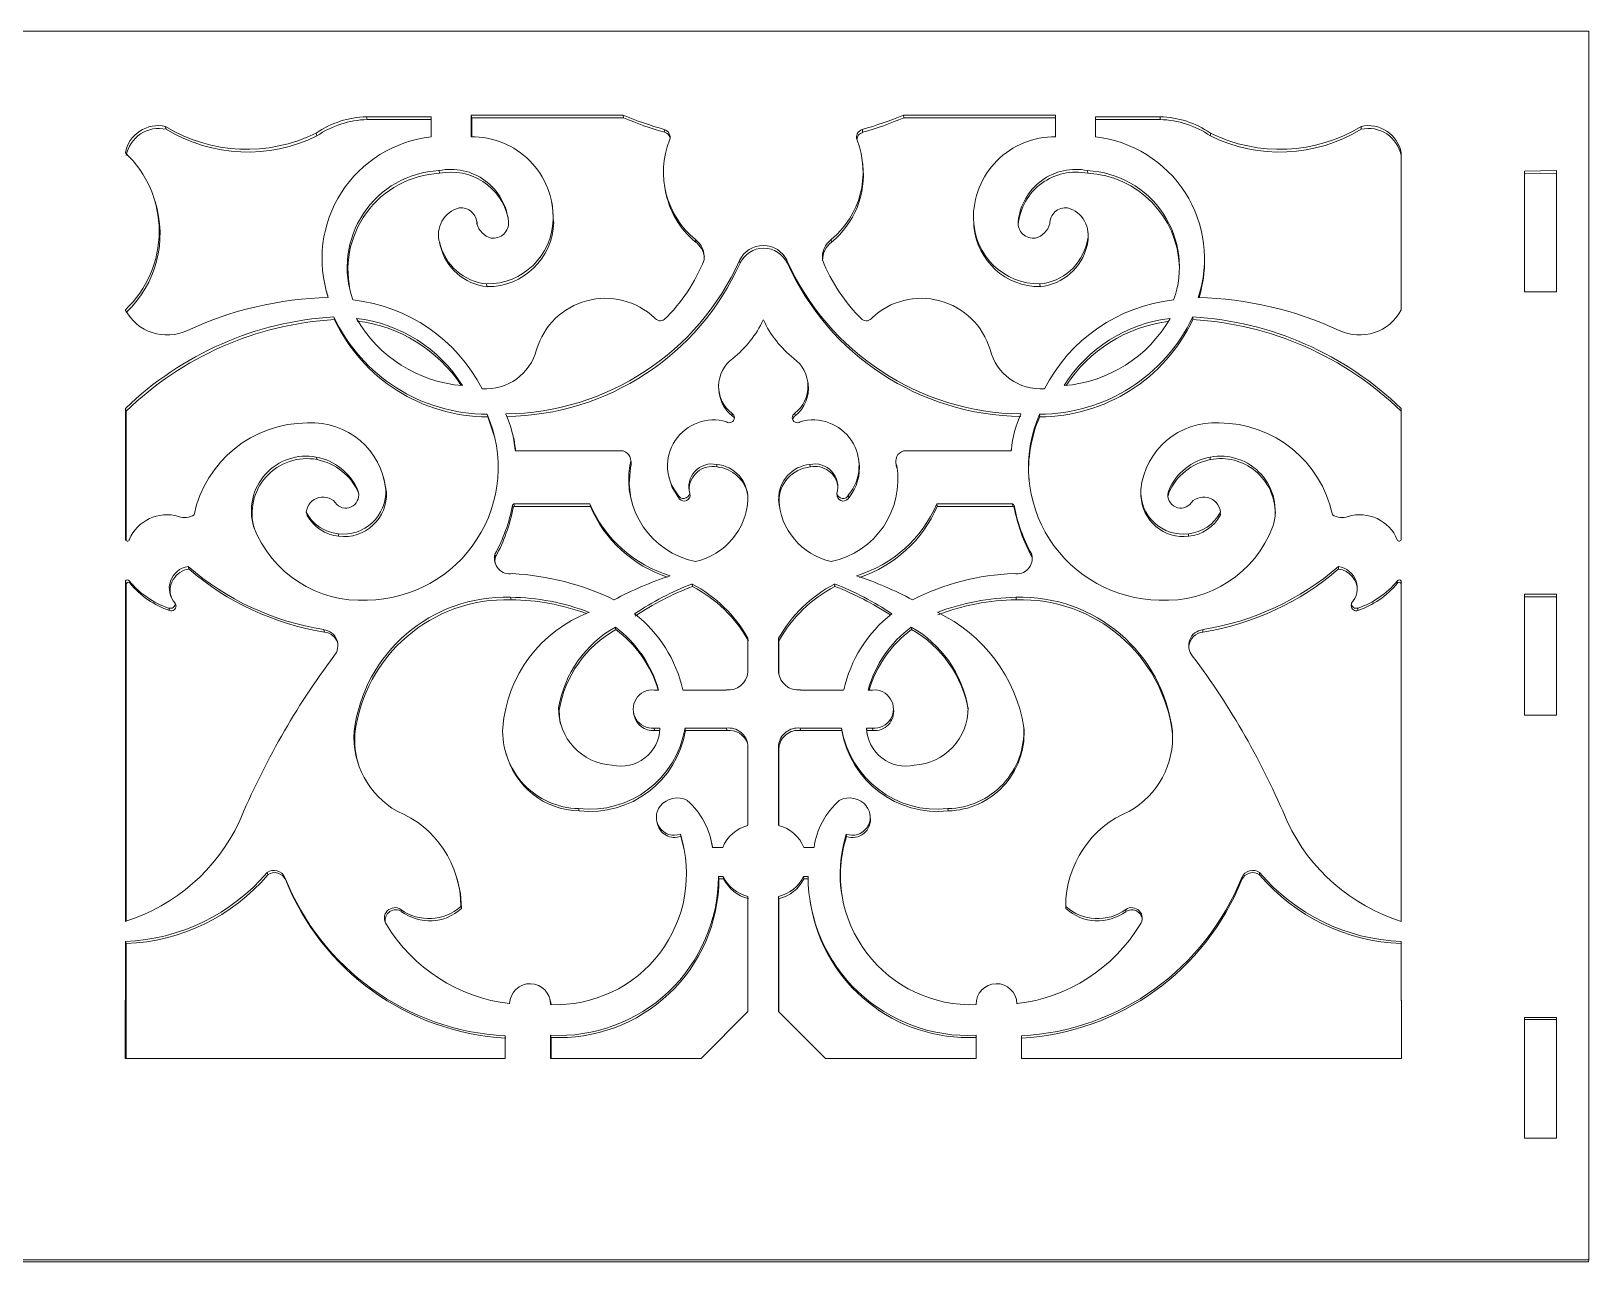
# Model space of a CAD drawing. Header units: millimetres. Extents: x -170 to 533, y 50 to 1036.
# Drawn here: x 13.6 to 179.5, y 868.5 to 999.6 of the extents above; entities that cross this region are included whole.
import ezdxf

# ---------------------------------------------------------------- set-up
doc = ezdxf.new("R2010")
doc.units = ezdxf.units.MM

msp = doc.modelspace()

# ---------------------------------------------------------------- linework, layer by layer
at = {"color": 7, "linetype": 'Continuous', "lineweight": 15}
for p, q in [((179.53, 999.57), (-162.63, 999.57)), ((179.53, 868.71), (179.53, 999.57)), ((60.47, 988.31), (60.47, 990.63)), ((60.47, 990.63), (60.54, 990.34)), ((60.47, 990.63), (76.66, 990.63)), ((76.66, 990.63), (76.72, 990.34)), ((106.54, 990.63), (106.57, 990.34)), ((122.73, 990.63), (106.54, 990.63)), ((122.73, 988.31), (122.73, 990.63)), ((27.91, 989.43), (28.01, 989.13)), ((49.33, 990.46), (49.41, 990.16)), ((49.33, 990.46), (56.22, 990.46)), ((49.41, 990.16), (56.22, 990.16)), ((56.22, 990.46), (56.22, 988.31)), ((60.54, 988.31), (60.54, 990.34)), ((60.54, 990.34), (76.72, 990.34)), ((81.05, 989.1), (81.1, 988.8)), ((102.15, 989.1), (102.18, 988.8)), ((122.73, 990.34), (106.57, 990.34)), ((126.98, 990.46), (126.98, 988.31)), ((126.98, 990.46), (126.99, 990.16)), ((133.87, 990.46), (126.98, 990.46)), ((126.99, 990.16), (126.99, 988.31)), ((133.88, 990.16), (126.99, 990.16)), ((133.87, 990.46), (133.88, 990.16)), ((155.29, 989.43), (155.28, 989.13)), ((43.98, 988.72), (44.06, 988.42)), ((139.22, 988.72), (139.22, 988.42)), ((102.2, 985.35), (102.17, 985.64)), ((159.55, 986.61), (159.54, 986.31)), ((159.54, 986.31), (159.54, 969.88)), ((159.55, 986.61), (159.55, 969.9)), ((57.06, 984.73), (57.13, 984.43)), ((126.14, 984.73), (126.16, 984.43)), ((176.1, 984.73), (172.67, 984.67)), ((172.67, 984.67), (172.67, 971.81)), ((176.08, 984.43), (172.67, 984.38)), ((176.1, 984.73), (176.08, 984.43)), ((176.08, 971.81), (176.08, 984.43)), ((176.1, 971.81), (176.1, 984.73)), ((81.11, 982.97), (81.16, 982.68)), ((26.81, 981.43), (26.72, 981.73)), ((69.1, 981.16), (69.04, 981.45)), ((61.11, 979.17), (61.04, 979.46)), ((69.21, 979.5), (69.27, 979.21)), ((114.01, 979.06), (114.04, 978.77)), ((118.73, 979.28), (118.76, 978.99)), ((57.08, 977.23), (57.15, 976.94)), ((84.37, 977.38), (84.41, 977.09)), ((98.83, 977.38), (98.87, 977.09)), ((126.21, 977.79), (126.19, 978.08)), ((57.13, 977.04), (57.2, 976.75)), ((57.15, 976.94), (57.2, 976.75)), ((126.07, 977.04), (126.08, 976.75)), ((138.6, 975.37), (138.6, 975.65)), ((89.08, 975.14), (89.12, 974.85)), ((94.12, 975.14), (94.16, 974.85)), ((62.13, 972.64), (62.2, 972.36)), ((121.07, 972.64), (121.09, 972.36)), ((45.07, 971.87), (45.15, 971.59)), ((45.21, 971.37), (45.15, 971.59)), ((172.67, 971.81), (176.1, 971.81)), ((45.85, 969.14), (45.93, 968.86)), ((137.35, 969.14), (137.36, 968.86)), ((86.88, 961.15), (86.93, 960.87)), ((96.37, 961.99), (96.33, 962.26)), ((23.65, 959.38), (23.65, 945.48)), ((23.65, 959.38), (23.74, 959.1)), ((23.74, 959.1), (23.74, 945.29)), ((159.55, 959.38), (159.54, 959.1)), ((159.54, 959.1), (159.54, 945.41)), ((159.55, 959.38), (159.55, 945.48)), ((62.18, 958.77), (62.25, 958.49)), ((64.17, 958.8), (64.18, 958.81)), ((64.18, 958.81), (64.19, 958.75)), ((88.24, 958.88), (88.29, 958.6)), ((94.96, 958.88), (95, 958.6)), ((119.02, 958.81), (119.03, 958.78)), ((119.03, 958.8), (119.02, 958.81)), ((121.02, 958.77), (121.04, 958.49)), ((64.97, 956.37), (64.91, 956.64)), ((43.99, 954.21), (44.07, 953.94)), ((65.34, 954.86), (76.66, 954.86)), ((117.86, 954.86), (106.54, 954.86)), ((139.21, 954.21), (139.21, 953.94)), ((77.39, 953.33), (77.45, 953.06)), ((77.52, 953.72), (77.46, 954)), ((81.49, 952.37), (81.54, 952.11)), ((86.63, 953.43), (86.67, 953.16)), ((96.57, 953.43), (96.61, 953.16)), ((101.79, 953.63), (101.76, 953.9)), ((105.72, 953.64), (105.76, 953.37)), ((105.81, 953.33), (105.84, 953.06)), ((51.22, 951.79), (51.15, 952.06)), ((51.46, 950.48), (51.22, 951.79)), ((51.39, 950.75), (51.46, 950.48)), ((48.42, 950.66), (48.49, 950.42)), ((64.89, 949.08), (64.96, 948.81)), ((65.04, 949.22), (65.1, 948.95)), ((65.04, 949.22), (73.12, 949.22)), ((73.12, 949.22), (73.18, 948.95)), ((82.51, 950.18), (82.56, 949.91)), ((83.76, 950.32), (83.81, 950.05)), ((93.24, 949.73), (93.28, 949.46)), ((93.36, 948.69), (93.28, 949.46)), ((99.44, 950.32), (99.47, 950.05)), ((100.69, 950.18), (100.72, 949.91)), ((110.08, 949.22), (110.11, 948.95)), ((118.16, 949.22), (110.08, 949.22)), ((118.16, 949.22), (118.19, 948.95)), ((118.31, 949.08), (118.33, 948.81)), ((131.81, 950.34), (131.82, 950.07)), ((134.71, 950.07), (134.79, 950.4)), ((134.78, 950.66), (134.79, 950.4)), ((42.92, 948.33), (43, 948.06)), ((65.1, 948.95), (73.18, 948.95)), ((118.19, 948.95), (110.11, 948.95)), ((140.28, 948.33), (140.29, 948.06)), ((46.32, 946.03), (46.4, 945.77)), ((136.88, 946.03), (136.89, 945.77)), ((23.65, 945.48), (23.71, 945.33)), ((159.55, 945.48), (159.55, 945.45)), ((30.33, 942.55), (30.42, 942.29)), ((63.01, 943.85), (63.08, 943.59)), ((120.19, 943.85), (120.21, 943.59)), ((152.87, 942.55), (152.87, 942.29)), ((23.65, 940.98), (23.65, 904.75)), ((23.65, 940.98), (23.74, 940.72)), ((24.09, 941), (24.18, 940.74)), ((159.11, 941), (159.1, 940.74)), ((159.55, 940.98), (159.54, 940.72)), ((159.55, 940.98), (159.55, 904.75)), ((23.74, 940.72), (23.74, 904.78)), ((64.69, 939.28), (64.75, 939.02)), ((84.01, 940.69), (84.06, 940.43)), ((99.19, 940.69), (99.22, 940.43)), ((118.52, 939.28), (118.54, 939.02)), ((159.54, 940.72), (159.54, 904.76)), ((176.1, 939.6), (172.67, 939.6)), ((172.67, 939.6), (172.67, 926.74)), ((176.08, 939.34), (172.67, 939.34)), ((176.1, 939.6), (176.08, 939.34)), ((176.08, 926.74), (176.08, 939.34)), ((176.1, 926.74), (176.1, 939.6)), ((28.27, 938.13), (28.36, 937.87)), ((28.96, 938.64), (29.05, 938.38)), ((154.24, 938.62), (154.23, 938.36)), ((154.93, 938.13), (154.93, 937.87)), ((44.78, 935.83), (44.86, 935.57)), ((75.84, 936.11), (75.9, 935.86)), ((107.36, 936.11), (107.39, 935.86)), ((138.42, 935.83), (138.43, 935.57)), ((89.97, 934.91), (89.97, 931.29)), ((93.23, 934.91), (93.23, 931.29)), ((93.23, 934.91), (93.27, 934.66)), ((93.27, 934.66), (93.27, 931.04)), ((93.23, 931.29), (93.27, 931.05)), ((79.96, 929.4), (80.44, 929.4)), ((83.04, 929.4), (87.65, 929.4)), ((100.16, 929.4), (95.55, 929.4)), ((103.24, 929.4), (102.76, 929.4)), ((69.79, 927.52), (69.85, 927.27)), ((105.47, 927.38), (105.44, 927.63)), ((77.79, 926.95), (77.84, 926.7)), ((172.67, 926.74), (176.1, 926.74)), ((48.02, 925.01), (48.1, 924.76)), ((79.96, 925.34), (80.01, 925.09)), ((79.96, 925.34), (80.59, 925.34)), ((80.01, 925.09), (80.58, 925.09)), ((83.26, 925.34), (83.31, 925.09)), ((83.26, 925.34), (87.68, 925.34)), ((83.31, 925.09), (87.72, 925.09)), ((87.68, 925.34), (87.72, 925.09)), ((95.52, 925.34), (95.56, 925.09)), ((99.94, 925.34), (95.52, 925.34)), ((99.98, 925.09), (95.56, 925.09)), ((99.94, 925.34), (99.98, 925.09)), ((102.61, 925.34), (102.64, 925.09)), ((103.24, 925.34), (102.61, 925.34)), ((102.68, 924.67), (102.64, 925.09)), ((103.27, 925.09), (102.64, 925.09)), ((103.24, 925.34), (103.27, 925.09)), ((119.35, 925.42), (119.37, 925.17)), ((135.18, 925.01), (135.19, 924.76)), ((64.11, 922.97), (64.17, 922.72)), ((89.97, 923.53), (89.97, 915)), ((93.23, 923.53), (93.23, 915)), ((93.23, 923.53), (93.27, 923.29)), ((93.27, 923.29), (93.27, 914.99)), ((71.93, 916.78), (71.98, 916.53)), ((103, 915.87), (102.97, 916.12)), ((111.27, 916.78), (111.3, 916.53)), ((80.26, 915.45), (80.31, 915.21)), ((82.77, 914.05), (82.82, 913.81)), ((83.19, 912.41), (82.82, 913.81)), ((86.17, 912.84), (86.12, 913.08)), ((86.21, 912.63), (86.17, 912.84)), ((86.2, 912.63), (87.28, 912.63)), ((97, 912.63), (95.92, 912.63)), ((100.43, 914.05), (100.47, 913.81)), ((38.74, 909.97), (38.82, 909.74)), ((40.64, 909.45), (40.72, 909.21)), ((59.03, 909.14), (58.96, 909.38)), ((86.83, 909.55), (86.88, 909.31)), ((86.83, 909.55), (87.32, 909.55)), ((86.88, 909.31), (87.37, 909.31)), ((87.32, 909.55), (87.37, 909.31)), ((95.88, 909.55), (95.92, 909.31)), ((96.37, 909.55), (95.88, 909.55)), ((96.37, 909.31), (95.92, 909.31)), ((142.56, 909.45), (142.56, 909.21)), ((144.46, 909.97), (144.46, 909.74)), ((52.99, 906.03), (53.07, 905.8)), ((59.39, 906.36), (59.46, 906.12)), ((89.97, 895.15), (89.97, 907.43)), ((93.23, 907.43), (93.27, 907.2)), ((93.23, 895.15), (93.23, 907.43)), ((93.27, 895.1), (93.27, 907.2)), ((96.6, 906.85), (96.64, 906.62)), ((123.81, 906.36), (123.83, 906.12)), ((130.21, 906.03), (130.22, 905.8)), ((23.65, 902.63), (23.63, 890.17)), ((23.65, 902.63), (23.74, 902.4)), ((159.55, 902.63), (159.54, 902.4)), ((159.55, 902.63), (159.57, 890.17)), ((23.74, 902.4), (23.73, 890.17)), ((159.54, 902.4), (159.56, 890.17)), ((68.93, 896.28), (68.87, 896.51)), ((68.93, 896.28), (68.99, 895.91)), ((118.63, 896), (118.61, 896.16)), ((84.99, 890.17), (89.97, 895.15)), ((98.21, 890.17), (93.23, 895.15)), ((172.67, 894.53), (176.1, 894.53)), ((172.67, 881.67), (172.67, 894.53)), ((172.67, 894.3), (176.08, 894.3)), ((176.1, 894.53), (176.08, 894.3)), ((176.08, 894.3), (176.08, 881.67)), ((176.1, 894.53), (176.1, 881.67)), ((68.94, 892.63), (68.94, 890.17)), ((68.94, 892.63), (69, 892.41)), ((114.26, 892.63), (114.26, 890.17)), ((64.11, 892.56), (64.11, 890.17)), ((69, 892.41), (69, 890.17)), ((119.09, 892.56), (119.09, 890.17)), ((119.09, 892.56), (119.11, 892.34)), ((119.11, 892.34), (119.11, 890.17)), ((23.63, 890.17), (64.11, 890.17)), ((68.94, 890.17), (84.99, 890.17)), ((114.26, 890.17), (98.21, 890.17)), ((159.57, 890.17), (119.09, 890.17)), ((176.1, 881.67), (172.67, 881.67)), ((-162.63, 868.71), (179.53, 868.71)), ((-162.39, 868.51), (179.51, 868.51)), ((179.53, 868.71), (179.51, 868.51))]:
    msp.add_line(p, q, dxfattribs=at)
at = {"color": 7, "linetype": 'Continuous', "lineweight": 15, "flags": 128}
for points in [[(69.1, 981.16), (69.14, 980.94), (69.27, 979.21)], [(61.11, 979.17), (61.12, 979.12), (61.14, 978.94)], [(126.21, 977.79), (126.2, 977.33), (126.08, 976.75)], [(62.25, 958.49), (62.95, 956.47), (63.04, 956.11)], [(88.51, 958.35), (88.45, 958.46), (88.29, 958.6)], [(77.45, 953.06), (77.32, 951.36), (77.49, 949.81)], [(105.76, 953.37), (105.77, 953.29), (105.84, 953.06)], [(82.56, 949.91), (81.91, 950.96), (81.54, 952.11)], [(63.03, 943), (63.02, 943.18), (63.08, 943.59)], [(69.85, 927.27), (69.94, 926.12), (70.01, 925.78)], [(59.03, 909.14), (59.34, 907.73), (59.46, 906.12)]]:
    msp.add_lwpolyline(points, dxfattribs=at)
at = {"color": 7, "linetype": 'Continuous', "lineweight": 15}
for centre, radius, start, end in [((91.6, 1026.22), 38.59, 247.2286, 254.1398), ((91.6, 1026.22), 38.59, 285.8602, 292.7714), ((27.14, 985.96), 3.55, 77.454, 169.4253), ((27.23, 985.66), 3.55, 77.454, 169.4253), ((36.59, 1003.66), 16.67, 238.6286, 296.3073), ((36.68, 1003.35), 16.66, 238.6286, 296.3073), ((49.59, 980.58), 9.88, 91.4854, 124.566), ((49.66, 980.29), 9.87, 91.4854, 124.566), ((91.64, 1025.89), 38.56, 247.2286, 254.1398), ((80.82, 988.27), 0.857, 338.5094, 74.1398), ((102.38, 988.27), 0.857, 105.8602, 201.4906), ((91.64, 1025.89), 38.56, 285.8602, 292.7714), ((133.61, 980.58), 9.88, 55.434, 88.5146), ((133.62, 980.29), 9.87, 55.434, 88.5146), ((146.61, 1003.66), 16.67, 243.6927, 301.3714), ((146.61, 1003.35), 16.66, 243.6927, 301.3714), ((156.05, 985.66), 3.55, 10.5747, 102.546), ((156.06, 985.96), 3.55, 10.5747, 102.546), ((57.64, 975.34), 13.04, 96.2568, 198.462), ((60.62, 979.71), 8.6, 358.5886, 91.0046), ((90.25, 984.56), 9.28, 158.5094, 230.6457), ((80.87, 987.97), 0.857, 19.4764, 74.1398), ((92.95, 984.56), 9.28, 309.3543, 21.4906), ((102.42, 987.97), 0.857, 105.8602, 175.6102), ((122.58, 979.71), 8.6, 88.9954, 181.4114), ((125.56, 975.34), 13.04, 341.538, 83.7432), ((15.77, 978.26), 11.49, 313.3385, 46.6615), ((57.58, 974.44), 10.3, 92.9114, 199.8404), ((57.65, 974.16), 10.29, 92.9114, 195.059), ((58.31, 978.66), 6.19, 5.7176, 101.6055), ((58.37, 978.37), 6.19, 12.3621, 101.6055), ((92.99, 984.26), 9.27, 309.3543, 6.7163), ((124.9, 978.66), 6.19, 78.3945, 174.2824), ((124.91, 978.37), 6.19, 78.3945, 174.2824), ((125.62, 974.44), 10.3, 340.1596, 87.0886), ((125.63, 974.16), 10.29, 1.7759, 87.0886), ((90.29, 984.26), 9.27, 189.851, 230.6457), ((15.87, 977.97), 11.48, 313.3385, 17.5844), ((59.92, 977.91), 2.92, 104.1854, 197.356), ((59.42, 979.09), 1.67, 358.7264, 97.2397), ((123.78, 979.09), 1.67, 82.7603, 181.2736), ((123.28, 977.91), 2.92, 342.644, 75.8146), ((63.25, 979.69), 2.26, 196.3354, 253.5873), ((62.18, 979.68), 7.03, 269.5993, 358.5886), ((62.25, 979.39), 7.03, 269.5993, 358.5886), ((62.83, 979.15), 1.64, 262.3635, 4.4661), ((121.02, 979.68), 7.03, 181.4114, 270.4007), ((120.37, 979.15), 1.64, 175.5339, 277.6365), ((119.95, 979.69), 2.26, 286.4127, 343.6646), ((82.89, 975.46), 2.42, 354.3004, 52.4739), ((100.31, 975.46), 2.42, 127.5261, 185.6996), ((121.04, 979.39), 7.03, 185.0582, 270.4007), ((62.7, 978.33), 5.71, 193.0123, 264.3252), ((62.76, 978.04), 5.71, 193.0123, 264.3252), ((82.94, 975.18), 2.42, 9.4153, 52.4739), ((91.6, 973.96), 2.79, 25.101, 154.899), ((91.64, 973.67), 2.78, 25.101, 154.899), ((100.34, 975.18), 2.42, 127.5261, 180.5929), ((120.5, 978.33), 5.71, 275.6748, 346.9877), ((120.52, 978.04), 5.71, 275.6748, 346.9877), ((63.79, 986.54), 27.74, 270.792, 335.7312), ((63.86, 986.24), 27.71, 270.792, 335.7312), ((68.36, 981.9), 18.21, 314.2187, 338.4728), ((119.41, 986.54), 27.74, 204.2688, 269.208), ((119.43, 986.24), 27.71, 204.2688, 269.208), ((114.84, 981.9), 18.21, 201.5272, 225.7813), ((125.57, 975.06), 13.03, 342.7961, 1.3618), ((46.21, 933.38), 37.84, 91.423, 114.916), ((45.97, 953.42), 17.63, 27.2167, 83.7146), ((74.78, 963.47), 7.65, 46.7683, 163.3201), ((108.42, 963.47), 7.65, 16.6799, 133.2317), ((137.23, 953.42), 17.63, 96.2854, 152.7833), ((136.99, 933.38), 37.84, 65.084, 88.577), ((28.09, 972.22), 5.01, 207.5297, 295.7338), ((47.9, 934.37), 34.83, 93.363, 134.1143), ((62.23, 976.87), 18.1, 205.2637, 269.8601), ((46.47, 953.65), 15.43, 31.9692, 83.3503), ((60.72, 976.15), 14.38, 209.9514, 265.3681), ((80.63, 969.47), 0.744, 214.2191, 304.9398), ((102.57, 969.47), 0.744, 235.0602, 325.7809), ((120.97, 976.87), 18.1, 270.1399, 334.7363), ((136.73, 953.65), 15.43, 96.6497, 148.0308), ((122.48, 976.15), 14.38, 274.6319, 330.0486), ((135.3, 934.37), 34.83, 45.8857, 86.637), ((155.11, 972.22), 5.01, 244.2662, 332.4703), ((47.97, 934.11), 34.81, 93.363, 134.1143), ((62.29, 976.58), 18.09, 205.2637, 269.8601), ((46.55, 953.38), 15.41, 33.28, 83.3503), ((81.33, 973.6), 11.32, 308.2671, 335.0582), ((101.87, 973.6), 11.32, 204.9418, 231.7329), ((120.99, 976.58), 18.09, 270.1399, 334.7363), ((136.74, 953.38), 15.41, 97.7753, 146.6649), ((135.31, 934.11), 34.81, 45.8857, 86.637), ((62.06, 967.03), 5.56, 265.7276, 345.8253), ((121.14, 967.03), 5.56, 194.1747, 274.2724), ((90.48, 961.75), 3.64, 125.8266, 232.1252), ((92.72, 961.75), 3.64, 307.8748, 54.1734), ((90.52, 961.48), 3.64, 189.5443, 232.1252), ((92.76, 961.48), 3.64, 307.8748, 8.0541), ((43.05, 945.5), 12.35, 89.9864, 167.9559), ((43.53, 949.97), 7.89, 5.6863, 93.4702), ((49.23, 953.11), 14.13, 270.8158, 23.5709), ((54.1, 954.14), 11.09, 4.3059, 24.8351), ((86.29, 953.28), 4.89, 73.673, 219.3397), ((87.98, 958.41), 0.537, 235.1404, 60.3555), ((95.23, 958.41), 0.537, 119.6445, 304.8596), ((95.27, 958.14), 0.537, 119.6445, 172.7092), ((96.91, 953.28), 4.89, 320.6603, 106.327), ((129.1, 954.14), 11.09, 155.1649, 175.6941), ((133.97, 953.11), 14.13, 156.4291, 269.1842), ((133.98, 952.84), 14.12, 156.4291, 184.4952), ((139.67, 949.97), 7.89, 86.5298, 174.3137), ((140.15, 945.5), 12.35, 12.0441, 90.0136), ((54.18, 953.87), 11.08, 5.3934, 13.0607), ((42.91, 948.47), 5.84, 79.3167, 196.5464), ((42.99, 948.21), 5.84, 79.3167, 196.5464), ((42.87, 948.28), 6.04, 23.2788, 79.3167), ((65.33, 955.04), 0.178, 202.3966, 273.9379), ((76.36, 953.78), 1.13, 336.7395, 74.2275), ((106.84, 953.78), 1.13, 105.7725, 203.2605), ((117.87, 955.04), 0.178, 266.0621, 337.6034), ((140.33, 948.28), 6.04, 100.6833, 156.7212), ((140.29, 948.47), 5.84, 343.4536, 100.6833), ((140.3, 948.21), 5.84, 0.2277, 100.6833), ((42.95, 948.01), 6.03, 23.2788, 79.3167), ((86.2, 951.83), 8.94, 170.3371, 258.1677), ((76.41, 953.51), 1.13, 336.7395, 11.2108), ((86.12, 951.02), 2.46, 78.1382, 196.5203), ((86.17, 950.75), 2.46, 78.1382, 181.7489), ((86.32, 949.8), 3.64, 358.9448, 85.122), ((86.36, 949.53), 3.64, 9.3501, 85.122), ((96.88, 949.8), 3.64, 94.878, 181.0552), ((96.92, 949.53), 3.64, 94.878, 181.0552), ((97.08, 951.02), 2.46, 343.4797, 101.8618), ((97.12, 950.75), 2.46, 7.7909, 101.8618), ((97, 951.83), 8.94, 281.8323, 9.6629), ((96.95, 953.01), 4.89, 320.6603, 7.3787), ((140.33, 948.01), 6.03, 100.6833, 156.7212), ((46.85, 950.54), 4.54, 263.255, 2.6189), ((136.35, 950.54), 4.54, 177.3811, 276.745), ((44.7, 948.17), 1.79, 33.6693, 174.7971), ((47.13, 950.16), 1.38, 226.7229, 21.154), ((46.93, 950.28), 4.54, 263.255, 2.6189), ((47.38, 952.43), 17.83, 331.2572, 349.1869), ((65.08, 949.04), 0.188, 102.0721, 166.6387), ((85.64, 954.61), 13.63, 203.2971, 253.104), ((83.11, 950.46), 0.664, 205.2156, 347.8344), ((83.16, 950.19), 0.664, 205.2156, 347.8344), ((82.83, 950.06), 7.14, 282.4729, 357.377), ((100.37, 950.06), 7.14, 182.623, 257.5271), ((100.09, 950.46), 0.664, 192.1656, 334.7844), ((100.12, 950.19), 0.664, 192.1656, 334.7844), ((97.56, 954.61), 13.63, 286.896, 336.7029), ((118.12, 949.04), 0.188, 13.3613, 77.9279), ((135.82, 952.43), 17.83, 190.8131, 208.7428), ((136.36, 950.28), 4.54, 182.5701, 276.745), ((136.07, 950.16), 1.38, 158.846, 313.2771), ((138.51, 948.17), 1.79, 5.2029, 146.3307), ((28.07, 943.74), 4.33, 73.2685, 157.3784), ((29.97, 949.59), 1.82, 249.1348, 303.6289), ((46.75, 950.35), 4.33, 207.735, 264.2656), ((46.83, 950.08), 4.33, 207.735, 264.2656), ((47.46, 952.16), 17.82, 331.2572, 349.1869), ((65.14, 948.77), 0.187, 102.0721, 166.6387), ((85.69, 954.34), 13.62, 203.2971, 251.6397), ((97.6, 954.34), 13.62, 288.1707, 336.7029), ((118.15, 948.77), 0.187, 13.3613, 77.9279), ((135.83, 952.16), 17.82, 190.8131, 208.7428), ((136.45, 950.35), 4.33, 275.7344, 332.265), ((136.46, 950.08), 4.33, 275.7344, 332.265), ((153.23, 949.59), 1.82, 236.3711, 290.8652), ((155.13, 943.74), 4.33, 22.6216, 106.7315), ((48.7, 951.14), 12.18, 200.8425, 273.4392), ((134.5, 951.14), 12.18, 266.5608, 339.1575), ((23.87, 945.47), 0.22, 177.4713, 342.8667), ((159.33, 945.47), 0.22, 197.1333, 2.5287), ((30.66, 940.24), 2.33, 98.1025, 223.3318), ((49.39, 964.63), 29.16, 229.1862, 260.8986), ((64.61, 943.42), 1.65, 164.9295, 279.9387), ((118.59, 943.42), 1.65, 260.0613, 15.0705), ((133.81, 964.63), 29.16, 279.1014, 310.8138), ((152.54, 940.24), 2.33, 316.6682, 81.8975), ((23.87, 940.9), 0.237, 25.393, 160.6994), ((23.97, 940.64), 0.237, 25.393, 160.6994), ((31.18, 946.86), 9.2, 219.5239, 251.5185), ((31.27, 946.59), 9.19, 219.5239, 251.5185), ((30.75, 939.98), 2.33, 98.1025, 199.3561), ((49.47, 964.35), 29.14, 229.1862, 260.8986), ((63.37, 913.5), 28.34, 64.216, 86.9188), ((94.31, 903.75), 39.87, 108.4662, 117.8208), ((88.89, 903.75), 39.87, 62.1792, 71.5338), ((119.15, 916.13), 25.68, 91.8878, 116.9774), ((133.82, 964.35), 29.14, 279.1014, 310.8138), ((152.54, 939.98), 2.33, 358.758, 81.8975), ((152.02, 946.86), 9.2, 288.4815, 320.4761), ((152.01, 946.59), 9.19, 288.4815, 320.4761), ((159.32, 940.64), 0.237, 19.3006, 154.607), ((159.33, 940.9), 0.237, 19.3006, 154.607), ((64.16, 923.03), 16.26, 88.1376, 173.0204), ((64.45, 915.43), 23.85, 68.8656, 89.4362), ((95.2, 911.67), 31.11, 111.0837, 123.7951), ((95.24, 911.43), 31.09, 111.0837, 123.7951), ((77.34, 927.86), 14.46, 29.17, 62.516), ((77.39, 927.61), 14.45, 29.17, 62.516), ((105.86, 927.86), 14.46, 117.484, 150.83), ((105.89, 927.61), 14.45, 117.484, 150.83), ((88, 911.67), 31.11, 56.2049, 68.9163), ((88.04, 911.43), 31.09, 56.6312, 68.9163), ((118.87, 914.78), 24.5, 90.8376, 110.8606), ((119.04, 923.03), 16.26, 6.9796, 91.8624), ((28.45, 938.61), 0.509, 248.5149, 4.0351), ((28.54, 938.35), 0.509, 248.5149, 4.0351), ((64.22, 922.78), 16.24, 88.1376, 173.0204), ((78.19, 924.24), 14.39, 110.9386, 175.2967), ((64.51, 915.19), 23.83, 69.7228, 89.4362), ((69.13, 926.29), 14.25, 12.6377, 52.0227), ((114.07, 926.29), 14.25, 127.9773, 167.3623), ((103.06, 922.77), 16.51, 9.2187, 64.5461), ((118.9, 914.54), 24.48, 90.8376, 110.8606), ((119.07, 922.78), 16.24, 6.9796, 91.8624), ((154.74, 938.35), 0.509, 178.8601, 291.4851), ((154.75, 938.61), 0.509, 175.9649, 291.4851), ((44.59, 934.14), 1.7, 318.9395, 83.6308), ((81.86, 925.45), 12.24, 119.4193, 170.2582), ((81.91, 925.2), 12.23, 119.4193, 170.2582), ((68.28, 926.01), 12.62, 15.5983, 53.194), ((68.34, 925.76), 12.61, 16.7898, 53.194), ((114.92, 926.01), 12.62, 126.806, 164.4017), ((114.94, 925.76), 12.61, 126.806, 163.2102), ((101.34, 925.45), 12.24, 9.7418, 60.5807), ((101.38, 925.2), 12.23, 9.7418, 60.5807), ((138.61, 934.14), 1.7, 96.3692, 221.0605), ((44.67, 933.88), 1.7, 16.8682, 83.6308), ((138.62, 933.88), 1.7, 96.3692, 173.2834), ((112.35, 883.35), 82.99, 143.2326, 157.3216), ((70.85, 883.35), 82.99, 22.6784, 36.7674), ((87.86, 931.52), 2.12, 264.3885, 354.0231), ((95.34, 931.52), 2.12, 185.9769, 275.6115), ((79.78, 927.37), 2.04, 84.9204, 275.0796), ((103.42, 927.37), 2.04, 264.9204, 95.0796), ((75.84, 927.44), 6.05, 179.2012, 266.9369), ((107.36, 927.44), 6.05, 273.0631, 0.7988), ((79.83, 927.12), 2.04, 192.0588, 275.0796), ((103.45, 927.12), 2.04, 264.9204, 7.3297), ((57.07, 924.39), 9.07, 176.1199, 240.4978), ((57.14, 924.14), 9.06, 176.1199, 197.1503), ((72.11, 925.04), 8.27, 177.3877, 268.7286), ((73.08, 927.03), 10.32, 263.5843, 350.5966), ((73.14, 926.78), 10.31, 263.5843, 350.5966), ((76.4, 925.49), 4.2, 257.8511, 357.9507), ((87.92, 923.3), 2.06, 6.6567, 96.7384), ((87.96, 923.05), 2.06, 19.2011, 96.7384), ((95.28, 923.3), 2.06, 83.2616, 173.3433), ((95.32, 923.05), 2.06, 83.2616, 173.3433), ((110.12, 927.03), 10.32, 189.4034, 276.4157), ((110.15, 926.78), 10.31, 189.4034, 276.4157), ((106.8, 925.49), 4.2, 182.0493, 282.1489), ((111.09, 925.04), 8.27, 271.2714, 2.6123), ((111.12, 924.79), 8.26, 271.2714, 2.6123), ((126.13, 924.39), 9.07, 299.5022, 3.8801), ((72.17, 924.79), 8.26, 194.5043, 268.7286), ((82.44, 915.6), 2.31, 62.1222, 141.4704), ((78.04, 911.49), 8.23, 7.9753, 48.3541), ((105.16, 911.49), 8.23, 131.6459, 172.0247), ((100.77, 915.6), 2.31, 38.5296, 117.8778), ((48.4, 906.35), 10.99, 0.0484, 67.5153), ((82.12, 915.85), 1.91, 141.4704, 289.8511), ((101.08, 915.85), 1.91, 250.1489, 38.5296), ((101.11, 915.61), 1.91, 250.1489, 8.0348), ((134.8, 906.35), 10.99, 112.4847, 179.9516), ((17.6, 923.93), 20.1, 287.5091, 334.7298), ((82.17, 915.61), 1.91, 192.0568, 289.8511), ((90.89, 911.24), 3.86, 103.7883, 158.9646), ((92.31, 911.24), 3.86, 21.0354, 76.2117), ((165.6, 923.93), 20.1, 205.2702, 252.4909), ((69.48, 909.83), 13.94, 267.7824, 17.6144), ((113.72, 909.83), 13.94, 162.3856, 272.2176), ((113.75, 909.6), 13.93, 162.3856, 188.8044), ((22.85, 923.45), 20.84, 272.1946, 319.6952), ((22.95, 923.2), 20.82, 272.1946, 319.6952), ((39.47, 908.91), 1.29, 24.6195, 124.3761), ((39.55, 908.67), 1.29, 24.6195, 124.3761), ((65.59, 919.37), 26.85, 201.6927, 266.8369), ((65.65, 919.13), 26.83, 201.6927, 266.8369), ((69.8, 909.64), 17.03, 267.1067, 359.6895), ((69.86, 909.41), 17.02, 267.1067, 359.6895), ((90.87, 911.27), 3.95, 205.8423, 256.7257), ((90.92, 911.03), 3.94, 205.8423, 256.7257), ((92.33, 911.27), 3.95, 283.2743, 334.1577), ((92.37, 911.03), 3.94, 283.2743, 334.1577), ((113.4, 909.64), 17.03, 180.3105, 272.8933), ((117.61, 919.37), 26.85, 273.1631, 338.3073), ((117.63, 919.13), 26.83, 273.1631, 338.3073), ((143.73, 908.91), 1.29, 55.6239, 155.3805), ((143.73, 908.67), 1.29, 55.6239, 155.3805), ((160.35, 923.45), 20.84, 220.3048, 267.8054), ((160.34, 923.2), 20.82, 220.3048, 267.8054), ((52.37, 905.1), 1.13, 56.1359, 216.2344), ((52.44, 904.87), 1.12, 56.1359, 189.2494), ((55.99, 910.14), 5.08, 233.8549, 311.9071), ((56.06, 909.9), 5.08, 233.8549, 311.9071), ((113.43, 909.41), 17.02, 189.4383, 272.8933), ((127.21, 910.14), 5.08, 228.0929, 306.1451), ((127.22, 909.9), 5.08, 228.0929, 306.1451), ((130.83, 905.1), 1.13, 323.7656, 123.8641), ((130.85, 904.87), 1.12, 12.2083, 123.8641), ((66.65, 913.65), 17.77, 211.2316, 263.298), ((116.55, 913.65), 17.77, 276.702, 328.7684), ((66.76, 895.95), 2.18, 358.7063, 178.7063), ((116.44, 895.95), 2.18, 1.2937, 181.2937)]:
    msp.add_arc(centre, radius, start, end, dxfattribs=at)

doc.saveas('drawing.dxf')
